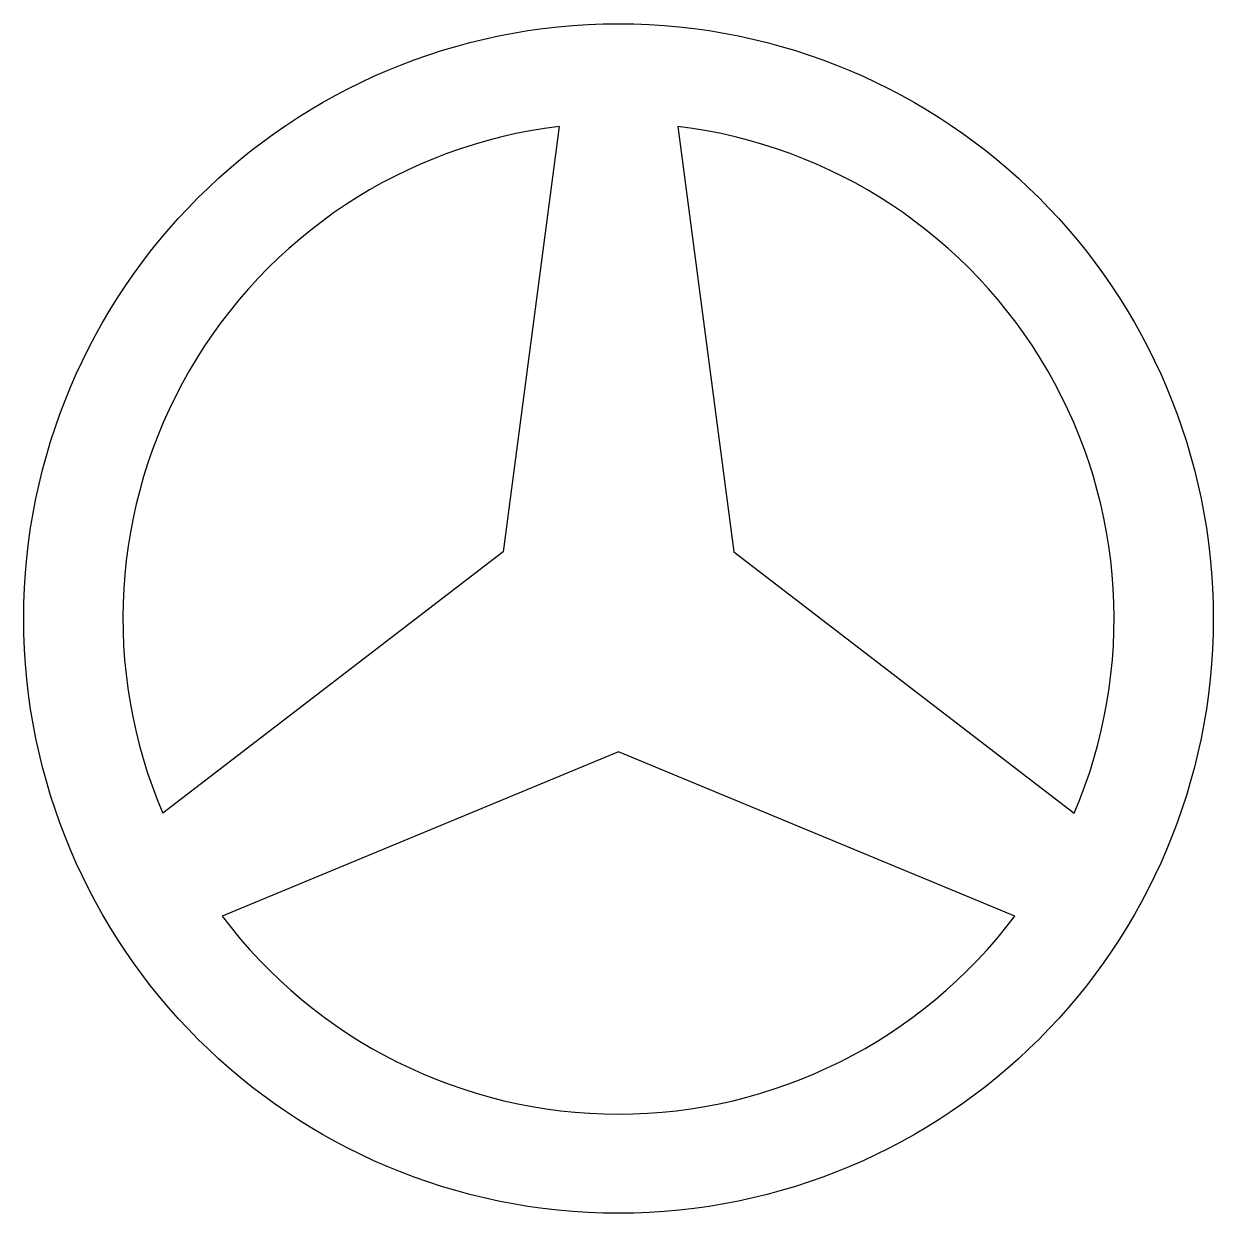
# Model space of a CAD drawing. Header units: millimetres. Extents: x -15 to 15, y -15 to 15.
import ezdxf

# ---------------------------------------------------------------- set-up
doc = ezdxf.new("R2010")
doc.units = ezdxf.units.MM

msp = doc.modelspace()

# ---------------------------------------------------------------- linework, layer by layer
at = {"color": 7, "linetype": 'Continuous', "lineweight": 25}
for p, q in [((-1.5, 12.41), (-2.912, 1.681)), ((1.5, 12.41), (2.912, 1.681)), ((-2.912, 1.681), (-11.497, -4.906)), ((2.912, 1.681), (11.497, -4.906)), ((0, -3.363), (-9.997, -7.504)), ((9.997, -7.504), (0, -3.363))]:
    msp.add_line(p, q, dxfattribs=at)
msp.add_circle((0, 0), 15, dxfattribs=at)
for start, end in [(96.8921, 203.1079), (336.8921, 83.1079), (216.8921, 323.1079)]:
    msp.add_arc((0, 0), 12.5, start, end, dxfattribs=at)

doc.saveas('drawing.dxf')
